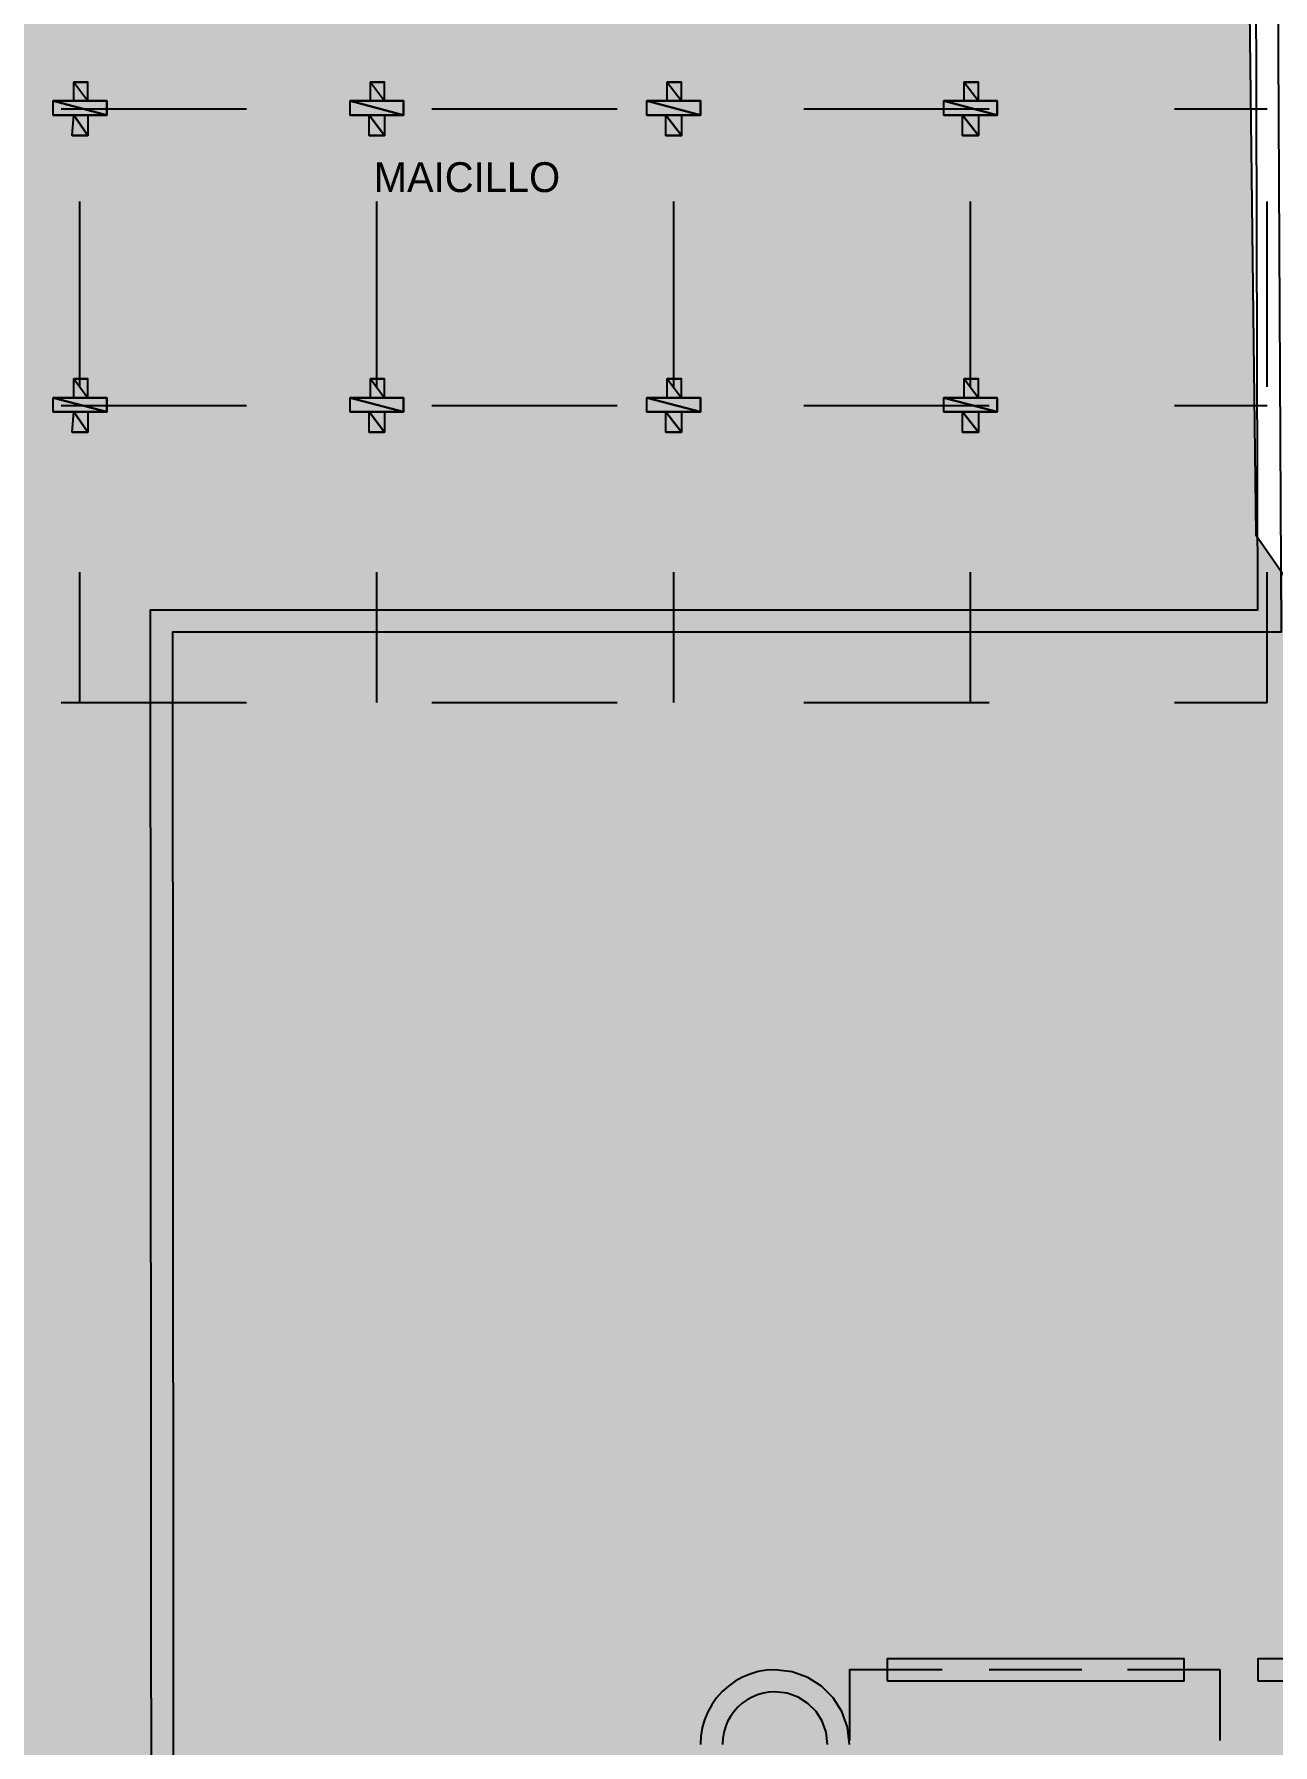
# Model space of a CAD drawing. Header units: metres. Extents: x 1 to 213, y 1 to 147.
# Drawn here: x 54.08 to 62.42, y 126.74 to 138.27 of the extents above; entities that cross this region are included whole.
import ezdxf

# ---------------------------------------------------------------- set-up
doc = ezdxf.new("R2010")
doc.units = ezdxf.units.M
for name, color, linetype in [('00-BASE-ARQUITECTURA', 8, 'Continuous'), ('00-BASE-MAICILLO-EXISTENTE', 33, 'Continuous'), ('00-BASE-TEXTO', 8, 'Continuous')]:
    doc.layers.add(name, color=color, linetype=linetype)

msp = doc.modelspace()

# ---------------------------------------------------------------- hatches: boundary and pattern name
at = {"layer": '00-BASE-MAICILLO-EXISTENTE'}
h = msp.add_hatch(dxfattribs=at)
h.set_pattern_fill('AR-SAND', scale=0.02)
h.paths.add_polyline_path([(52.211, 142.478), (53.049, 142.346), (60.193, 142.434), (60.59, 142.302), (66.719, 142.39), (76.156, 142.258), (76.2, 140.273), (75.935, 139.876), (74.216, 138.862), (73.466, 139.7), (73.157, 139.788), (72.628, 139.7), (71.217, 138.862), (70.776, 139.524), (70.247, 139.832), (69.718, 139.7), (68.351, 138.862), (67.91, 139.524), (67.381, 139.832), (66.763, 139.656), (65.484, 138.862), (65.264, 138.95), (64.691, 139.788), (64.161, 139.788), (63.765, 139.568), (62.618, 138.862), (62.265, 138.421), (62.309, 134.893), (62.706, 134.32), (80.301, 134.32), (82.109, 134.188), (82.506, 134.32), (82.77, 134.673), (82.462, 135.511), (82.594, 135.687), (85.152, 135.643), (86.034, 133.438), (86.519, 132.733), (87.577, 130.175), (98.469, 106.627), (96.705, 105.789), (96.308, 105.745), (95.956, 105.436), (93.31, 104.202), (92.913, 104.554), (92.781, 105.04), (91.943, 106.274), (90.708, 107.641), (89.032, 108.92), (87.489, 109.67), (87.709, 109.714), (87.974, 110.067), (87.974, 110.419), (87.621, 110.816), (87.092, 110.816), (86.827, 110.596), (86.739, 110.155), (86.96, 109.758), (86.651, 109.934), (84.578, 110.287), (71.746, 110.199), (69.894, 110.375), (67.292, 110.155), (64.823, 109.405), (63.279, 108.523), (60.81, 106.054), (59.708, 103.981), (59.223, 102.526), (59.002, 101.027), (59.002, 98.69), (58.87, 98.513), (52.123, 98.425), (51.991, 98.778), (51.991, 112.624), (52.123, 122.37), (52.079, 142.213), (52.211, 142.478)])

# ---------------------------------------------------------------- linework, layer by layer
at = {"layer": '00-BASE-ARQUITECTURA'}
for points in [[(54.892, 90.382), (54.86, 134.387), (62.322, 134.387), (62.311, 138.663)], [(55.04, 90.382), (55.009, 134.239), (62.48, 134.239), (62.459, 138.578)], [(54.342, 137.943), (54.437, 137.943), (54.342, 137.943)], [(54.437, 137.943), (54.342, 137.943), (54.437, 137.816), (54.437, 137.943)], [(54.342, 137.943), (54.437, 137.816), (54.342, 137.816), (54.342, 137.943)], [(56.342, 137.943), (56.437, 137.943), (56.342, 137.943)], [(56.437, 137.943), (56.342, 137.943), (56.437, 137.816), (56.437, 137.943)], [(56.342, 137.943), (56.437, 137.816), (56.342, 137.816), (56.342, 137.943)], [(58.342, 137.943), (58.438, 137.943), (58.342, 137.943)], [(58.438, 137.943), (58.342, 137.943), (58.438, 137.816), (58.438, 137.943)], [(58.342, 137.943), (58.438, 137.816), (58.342, 137.816), (58.342, 137.943)], [(60.343, 137.943), (60.438, 137.943), (60.343, 137.943)], [(60.438, 137.943), (60.343, 137.943), (60.438, 137.816), (60.438, 137.943)], [(60.343, 137.943), (60.438, 137.816), (60.343, 137.816), (60.343, 137.943)], [(54.204, 137.816), (54.342, 137.816), (54.204, 137.816)], [(54.437, 137.816), (54.437, 137.816), (54.204, 137.816), (54.437, 137.816), (54.204, 137.816), (54.437, 137.816)], [(54.564, 137.816), (54.564, 137.816), (54.204, 137.816), (54.564, 137.816), (54.204, 137.816), (54.437, 137.816), (54.564, 137.816)], [(54.564, 137.721), (54.564, 137.721), (54.204, 137.721), (54.564, 137.721), (54.204, 137.721), (54.204, 137.816), (54.564, 137.721)], [(54.564, 137.816), (54.204, 137.816), (54.564, 137.816)], [(54.204, 137.816), (54.564, 137.816), (54.564, 137.721), (54.204, 137.816)], [(54.564, 137.816), (54.204, 137.816), (54.564, 137.721), (54.564, 137.816)], [(54.204, 137.816), (54.564, 137.721), (54.204, 137.721), (54.204, 137.816)], [(54.257, 137.763), (55.506, 137.763)], [(54.437, 137.816), (54.342, 137.816), (54.437, 137.816)], [(54.342, 137.816), (54.437, 137.816), (54.342, 137.816)], [(56.205, 137.816), (56.342, 137.816), (56.205, 137.816)], [(56.437, 137.816), (56.437, 137.816), (56.205, 137.816), (56.437, 137.816), (56.205, 137.816), (56.437, 137.816)], [(56.564, 137.816), (56.564, 137.816), (56.205, 137.816), (56.564, 137.816), (56.205, 137.816), (56.437, 137.816), (56.564, 137.816)], [(56.564, 137.721), (56.564, 137.721), (56.205, 137.721), (56.564, 137.721), (56.205, 137.721), (56.205, 137.816), (56.564, 137.721)], [(56.564, 137.816), (56.205, 137.816), (56.564, 137.816)], [(56.205, 137.816), (56.564, 137.816), (56.564, 137.721), (56.205, 137.816)], [(56.564, 137.816), (56.205, 137.816), (56.564, 137.721), (56.564, 137.816)], [(56.205, 137.816), (56.564, 137.721), (56.205, 137.721), (56.205, 137.816)], [(56.437, 137.816), (56.342, 137.816), (56.437, 137.816)], [(56.342, 137.816), (56.437, 137.816), (56.342, 137.816)], [(56.755, 137.763), (58.004, 137.763)], [(58.205, 137.816), (58.342, 137.816), (58.205, 137.816)], [(58.438, 137.816), (58.438, 137.816), (58.205, 137.816), (58.438, 137.816), (58.205, 137.816), (58.438, 137.816)], [(58.565, 137.816), (58.565, 137.816), (58.205, 137.816), (58.565, 137.816), (58.205, 137.816), (58.438, 137.816), (58.565, 137.816)], [(58.565, 137.721), (58.565, 137.721), (58.205, 137.721), (58.565, 137.721), (58.205, 137.721), (58.205, 137.816), (58.565, 137.721)], [(58.565, 137.816), (58.205, 137.816), (58.565, 137.816)], [(58.205, 137.816), (58.565, 137.816), (58.565, 137.721), (58.205, 137.816)], [(58.565, 137.816), (58.205, 137.816), (58.565, 137.721), (58.565, 137.816)], [(58.205, 137.816), (58.565, 137.721), (58.205, 137.721), (58.205, 137.816)], [(58.438, 137.816), (58.342, 137.816), (58.438, 137.816)], [(58.342, 137.816), (58.438, 137.816), (58.342, 137.816)], [(59.263, 137.763), (60.512, 137.763)], [(60.205, 137.816), (60.343, 137.816), (60.205, 137.816)], [(60.438, 137.816), (60.438, 137.816), (60.205, 137.816), (60.438, 137.816), (60.205, 137.816), (60.438, 137.816)], [(60.565, 137.816), (60.565, 137.816), (60.205, 137.816), (60.565, 137.816), (60.205, 137.816), (60.438, 137.816), (60.565, 137.816)], [(60.565, 137.721), (60.565, 137.721), (60.205, 137.721), (60.565, 137.721), (60.205, 137.721), (60.205, 137.816), (60.565, 137.721)], [(60.565, 137.816), (60.205, 137.816), (60.565, 137.816)], [(60.205, 137.816), (60.565, 137.816), (60.565, 137.721), (60.205, 137.816)], [(60.565, 137.816), (60.205, 137.816), (60.565, 137.721), (60.565, 137.816)], [(60.205, 137.816), (60.565, 137.721), (60.205, 137.721), (60.205, 137.816)], [(60.438, 137.816), (60.343, 137.816), (60.438, 137.816)], [(60.343, 137.816), (60.438, 137.816), (60.343, 137.816)], [(61.761, 137.763), (62.385, 137.763)], [(54.564, 137.721), (54.204, 137.721), (54.342, 137.721), (54.564, 137.721)], [(54.204, 137.721), (54.564, 137.721), (54.204, 137.721)], [(54.437, 137.583), (54.437, 137.583), (54.331, 137.583), (54.437, 137.583), (54.331, 137.583), (54.342, 137.721), (54.437, 137.583)], [(54.342, 137.721), (54.564, 137.721), (54.342, 137.721)], [(54.564, 137.721), (54.564, 137.721), (54.342, 137.721), (54.564, 137.721)], [(54.342, 137.721), (54.437, 137.721), (54.342, 137.721)], [(54.437, 137.721), (54.437, 137.721), (54.342, 137.721), (54.437, 137.721)], [(54.342, 137.721), (54.437, 137.721), (54.437, 137.583), (54.342, 137.721)], [(54.564, 137.721), (54.564, 137.721), (54.437, 137.721), (54.564, 137.721)], [(56.564, 137.721), (56.205, 137.721), (56.332, 137.721), (56.564, 137.721)], [(56.205, 137.721), (56.564, 137.721), (56.205, 137.721)], [(56.332, 137.721), (56.564, 137.721), (56.332, 137.721)], [(56.564, 137.721), (56.564, 137.721), (56.332, 137.721), (56.564, 137.721)], [(56.332, 137.721), (56.437, 137.721), (56.332, 137.721)], [(56.437, 137.721), (56.437, 137.721), (56.332, 137.721), (56.437, 137.721)], [(56.437, 137.583), (56.437, 137.583), (56.332, 137.583), (56.437, 137.583), (56.332, 137.583), (56.332, 137.721), (56.437, 137.583)], [(56.332, 137.721), (56.437, 137.721), (56.437, 137.583), (56.332, 137.721)], [(56.564, 137.721), (56.564, 137.721), (56.437, 137.721), (56.564, 137.721)], [(58.565, 137.721), (58.205, 137.721), (58.332, 137.721), (58.565, 137.721)], [(58.205, 137.721), (58.565, 137.721), (58.205, 137.721)], [(58.332, 137.721), (58.565, 137.721), (58.332, 137.721)], [(58.565, 137.721), (58.565, 137.721), (58.332, 137.721), (58.565, 137.721)], [(58.332, 137.721), (58.438, 137.721), (58.332, 137.721)], [(58.438, 137.721), (58.438, 137.721), (58.332, 137.721), (58.438, 137.721)], [(58.438, 137.583), (58.438, 137.583), (58.332, 137.583), (58.438, 137.583), (58.332, 137.583), (58.332, 137.721), (58.438, 137.583)], [(58.332, 137.721), (58.438, 137.721), (58.438, 137.583), (58.332, 137.721)], [(58.565, 137.721), (58.565, 137.721), (58.438, 137.721), (58.565, 137.721)], [(60.565, 137.721), (60.205, 137.721), (60.332, 137.721), (60.565, 137.721)], [(60.205, 137.721), (60.565, 137.721), (60.205, 137.721)], [(60.332, 137.721), (60.565, 137.721), (60.332, 137.721)], [(60.565, 137.721), (60.565, 137.721), (60.332, 137.721), (60.565, 137.721)], [(60.332, 137.721), (60.438, 137.721), (60.332, 137.721)], [(60.438, 137.721), (60.438, 137.721), (60.332, 137.721), (60.438, 137.721)], [(60.438, 137.583), (60.438, 137.583), (60.332, 137.583), (60.438, 137.583), (60.332, 137.583), (60.332, 137.721), (60.438, 137.583)], [(60.332, 137.721), (60.438, 137.721), (60.438, 137.583), (60.332, 137.721)], [(60.565, 137.721), (60.565, 137.721), (60.438, 137.721), (60.565, 137.721)], [(54.384, 135.89), (54.384, 137.139)], [(56.384, 135.89), (56.384, 137.139)], [(58.385, 135.89), (58.385, 137.139)], [(60.385, 135.89), (60.385, 137.139)], [(62.385, 135.89), (62.385, 137.139)], [(54.342, 135.943), (54.437, 135.943), (54.342, 135.943)], [(54.437, 135.943), (54.342, 135.943), (54.437, 135.816), (54.437, 135.943)], [(54.342, 135.943), (54.437, 135.816), (54.342, 135.816), (54.342, 135.943)], [(56.342, 135.943), (56.437, 135.943), (56.342, 135.943)], [(56.437, 135.943), (56.342, 135.943), (56.437, 135.816), (56.437, 135.943)], [(56.342, 135.943), (56.437, 135.816), (56.342, 135.816), (56.342, 135.943)], [(58.342, 135.943), (58.438, 135.943), (58.342, 135.943)], [(58.438, 135.943), (58.342, 135.943), (58.438, 135.816), (58.438, 135.943)], [(58.342, 135.943), (58.438, 135.816), (58.342, 135.816), (58.342, 135.943)], [(60.343, 135.943), (60.438, 135.943), (60.343, 135.943)], [(60.438, 135.943), (60.343, 135.943), (60.438, 135.816), (60.438, 135.943)], [(60.343, 135.943), (60.438, 135.816), (60.343, 135.816), (60.343, 135.943)], [(54.204, 135.816), (54.342, 135.816), (54.204, 135.816)], [(54.437, 135.816), (54.437, 135.816), (54.204, 135.816), (54.437, 135.816), (54.204, 135.816), (54.437, 135.816)], [(54.564, 135.816), (54.564, 135.816), (54.204, 135.816), (54.564, 135.816), (54.204, 135.816), (54.437, 135.816), (54.564, 135.816)], [(54.564, 135.721), (54.564, 135.721), (54.204, 135.721), (54.564, 135.721), (54.204, 135.721), (54.204, 135.816), (54.564, 135.721)], [(54.564, 135.816), (54.204, 135.816), (54.564, 135.816)], [(54.204, 135.816), (54.564, 135.816), (54.564, 135.721), (54.204, 135.816)], [(54.564, 135.816), (54.204, 135.816), (54.564, 135.721), (54.564, 135.816)], [(54.204, 135.816), (54.564, 135.721), (54.204, 135.721), (54.204, 135.816)], [(54.437, 135.816), (54.342, 135.816), (54.437, 135.816)], [(54.342, 135.816), (54.437, 135.816), (54.342, 135.816)], [(56.205, 135.816), (56.342, 135.816), (56.205, 135.816)], [(56.437, 135.816), (56.437, 135.816), (56.205, 135.816), (56.437, 135.816), (56.205, 135.816), (56.437, 135.816)], [(56.564, 135.816), (56.564, 135.816), (56.205, 135.816), (56.564, 135.816), (56.205, 135.816), (56.437, 135.816), (56.564, 135.816)], [(56.564, 135.721), (56.564, 135.721), (56.205, 135.721), (56.564, 135.721), (56.205, 135.721), (56.205, 135.816), (56.564, 135.721)], [(56.564, 135.816), (56.205, 135.816), (56.564, 135.816)], [(56.205, 135.816), (56.564, 135.816), (56.564, 135.721), (56.205, 135.816)], [(56.564, 135.816), (56.205, 135.816), (56.564, 135.721), (56.564, 135.816)], [(56.205, 135.816), (56.564, 135.721), (56.205, 135.721), (56.205, 135.816)], [(56.437, 135.816), (56.342, 135.816), (56.437, 135.816)], [(56.342, 135.816), (56.437, 135.816), (56.342, 135.816)], [(58.205, 135.816), (58.342, 135.816), (58.205, 135.816)], [(58.438, 135.816), (58.438, 135.816), (58.205, 135.816), (58.438, 135.816), (58.205, 135.816), (58.438, 135.816)], [(58.565, 135.816), (58.565, 135.816), (58.205, 135.816), (58.565, 135.816), (58.205, 135.816), (58.438, 135.816), (58.565, 135.816)], [(58.565, 135.721), (58.565, 135.721), (58.205, 135.721), (58.565, 135.721), (58.205, 135.721), (58.205, 135.816), (58.565, 135.721)], [(58.565, 135.816), (58.205, 135.816), (58.565, 135.816)], [(58.205, 135.816), (58.565, 135.816), (58.565, 135.721), (58.205, 135.816)], [(58.565, 135.816), (58.205, 135.816), (58.565, 135.721), (58.565, 135.816)], [(58.205, 135.816), (58.565, 135.721), (58.205, 135.721), (58.205, 135.816)], [(58.438, 135.816), (58.342, 135.816), (58.438, 135.816)], [(58.342, 135.816), (58.438, 135.816), (58.342, 135.816)], [(60.205, 135.816), (60.343, 135.816), (60.205, 135.816)], [(60.438, 135.816), (60.438, 135.816), (60.205, 135.816), (60.438, 135.816), (60.205, 135.816), (60.438, 135.816)], [(60.565, 135.816), (60.565, 135.816), (60.205, 135.816), (60.565, 135.816), (60.205, 135.816), (60.438, 135.816), (60.565, 135.816)], [(60.565, 135.721), (60.565, 135.721), (60.205, 135.721), (60.565, 135.721), (60.205, 135.721), (60.205, 135.816), (60.565, 135.721)], [(60.565, 135.816), (60.205, 135.816), (60.565, 135.816)], [(60.205, 135.816), (60.565, 135.816), (60.565, 135.721), (60.205, 135.816)], [(60.565, 135.816), (60.205, 135.816), (60.565, 135.721), (60.565, 135.816)], [(60.205, 135.816), (60.565, 135.721), (60.205, 135.721), (60.205, 135.816)], [(60.438, 135.816), (60.343, 135.816), (60.438, 135.816)], [(60.343, 135.816), (60.438, 135.816), (60.343, 135.816)], [(54.564, 135.721), (54.204, 135.721), (54.342, 135.721), (54.564, 135.721)], [(54.204, 135.721), (54.564, 135.721), (54.204, 135.721)], [(54.257, 135.763), (55.506, 135.763)], [(54.437, 135.583), (54.437, 135.583), (54.331, 135.583), (54.437, 135.583), (54.331, 135.583), (54.342, 135.721), (54.437, 135.583)], [(54.342, 135.721), (54.564, 135.721), (54.342, 135.721)], [(54.564, 135.721), (54.564, 135.721), (54.342, 135.721), (54.564, 135.721)], [(54.342, 135.721), (54.437, 135.721), (54.342, 135.721)], [(54.437, 135.721), (54.437, 135.721), (54.342, 135.721), (54.437, 135.721)], [(54.342, 135.721), (54.437, 135.721), (54.437, 135.583), (54.342, 135.721)], [(54.564, 135.721), (54.564, 135.721), (54.437, 135.721), (54.564, 135.721)], [(56.564, 135.721), (56.205, 135.721), (56.332, 135.721), (56.564, 135.721)], [(56.205, 135.721), (56.564, 135.721), (56.205, 135.721)], [(56.332, 135.721), (56.564, 135.721), (56.332, 135.721)], [(56.564, 135.721), (56.564, 135.721), (56.332, 135.721), (56.564, 135.721)], [(56.332, 135.721), (56.437, 135.721), (56.332, 135.721)], [(56.437, 135.721), (56.437, 135.721), (56.332, 135.721), (56.437, 135.721)], [(56.437, 135.583), (56.437, 135.583), (56.332, 135.583), (56.437, 135.583), (56.332, 135.583), (56.332, 135.721), (56.437, 135.583)], [(56.332, 135.721), (56.437, 135.721), (56.437, 135.583), (56.332, 135.721)], [(56.564, 135.721), (56.564, 135.721), (56.437, 135.721), (56.564, 135.721)], [(56.755, 135.763), (58.004, 135.763)], [(58.565, 135.721), (58.205, 135.721), (58.332, 135.721), (58.565, 135.721)], [(58.205, 135.721), (58.565, 135.721), (58.205, 135.721)], [(58.332, 135.721), (58.565, 135.721), (58.332, 135.721)], [(58.565, 135.721), (58.565, 135.721), (58.332, 135.721), (58.565, 135.721)], [(58.332, 135.721), (58.438, 135.721), (58.332, 135.721)], [(58.438, 135.721), (58.438, 135.721), (58.332, 135.721), (58.438, 135.721)], [(58.438, 135.583), (58.438, 135.583), (58.332, 135.583), (58.438, 135.583), (58.332, 135.583), (58.332, 135.721), (58.438, 135.583)], [(58.332, 135.721), (58.438, 135.721), (58.438, 135.583), (58.332, 135.721)], [(58.565, 135.721), (58.565, 135.721), (58.438, 135.721), (58.565, 135.721)], [(59.263, 135.763), (60.512, 135.763)], [(60.565, 135.721), (60.205, 135.721), (60.332, 135.721), (60.565, 135.721)], [(60.205, 135.721), (60.565, 135.721), (60.205, 135.721)], [(60.332, 135.721), (60.565, 135.721), (60.332, 135.721)], [(60.565, 135.721), (60.565, 135.721), (60.332, 135.721), (60.565, 135.721)], [(60.332, 135.721), (60.438, 135.721), (60.332, 135.721)], [(60.438, 135.721), (60.438, 135.721), (60.332, 135.721), (60.438, 135.721)], [(60.438, 135.583), (60.438, 135.583), (60.332, 135.583), (60.438, 135.583), (60.332, 135.583), (60.332, 135.721), (60.438, 135.583)], [(60.332, 135.721), (60.438, 135.721), (60.438, 135.583), (60.332, 135.721)], [(60.565, 135.721), (60.565, 135.721), (60.438, 135.721), (60.565, 135.721)], [(61.761, 135.763), (62.385, 135.763)], [(54.384, 133.763), (54.384, 134.641)], [(56.384, 133.763), (56.384, 134.641)], [(58.385, 133.763), (58.385, 134.641)], [(60.385, 133.763), (60.385, 134.641)], [(62.385, 133.763), (62.385, 134.641)], [(54.257, 133.763), (55.506, 133.763)], [(56.755, 133.763), (58.004, 133.763)], [(59.263, 133.763), (60.512, 133.763)], [(61.761, 133.763), (62.385, 133.763)], [(59.067, 127.243), (59.011, 127.24), (58.955, 127.231), (58.901, 127.215), (58.849, 127.194), (58.8, 127.167), (58.754, 127.134), (58.712, 127.096), (58.674, 127.054), (58.641, 127.008), (58.614, 126.959), (58.593, 126.907), (58.577, 126.853), (58.568, 126.797), (58.565, 126.741)], [(59.57, 126.741), (59.557, 126.856), (59.519, 126.962), (59.46, 127.055), (59.382, 127.133), (59.288, 127.192), (59.183, 127.23), (59.067, 127.243)], [(60.194, 127.243), (59.57, 127.243), (59.57, 126.767)], [(61.136, 127.243), (60.512, 127.243)], [(62.068, 127.243), (61.443, 127.243)], [(62.068, 126.767), (62.068, 127.243)], [(59.067, 127.095), (59.027, 127.093), (58.988, 127.086), (58.95, 127.075), (58.914, 127.06), (58.879, 127.041), (58.847, 127.018), (58.817, 126.991), (58.79, 126.961), (58.767, 126.929), (58.748, 126.894), (58.733, 126.858), (58.722, 126.82), (58.715, 126.781), (58.713, 126.741)], [(59.422, 126.741), (59.412, 126.822), (59.386, 126.897), (59.344, 126.962), (59.289, 127.017), (59.223, 127.059), (59.149, 127.086), (59.067, 127.095)]]:
    msp.add_lwpolyline(points, dxfattribs=at)
for points in [[(59.824, 127.169), (61.824, 127.169), (61.824, 127.317), (59.824, 127.317)], [(62.322, 127.169), (64.322, 127.169), (64.322, 127.317), (62.322, 127.317)]]:
    msp.add_lwpolyline(points, close=True, dxfattribs=at)
at = {"layer": '00-BASE-MAICILLO-EXISTENTE'}
msp.add_lwpolyline([(62.618, 138.862), (62.265, 138.421), (62.309, 134.893), (62.706, 134.32)], dxfattribs=at)

# ---------------------------------------------------------------- texts
at = {"layer": '00-BASE-TEXTO'}
msp.add_text(' MAICILLO', height=0.2012, dxfattribs=at).set_placement((56.289, 137.202))

doc.saveas('drawing.dxf')
